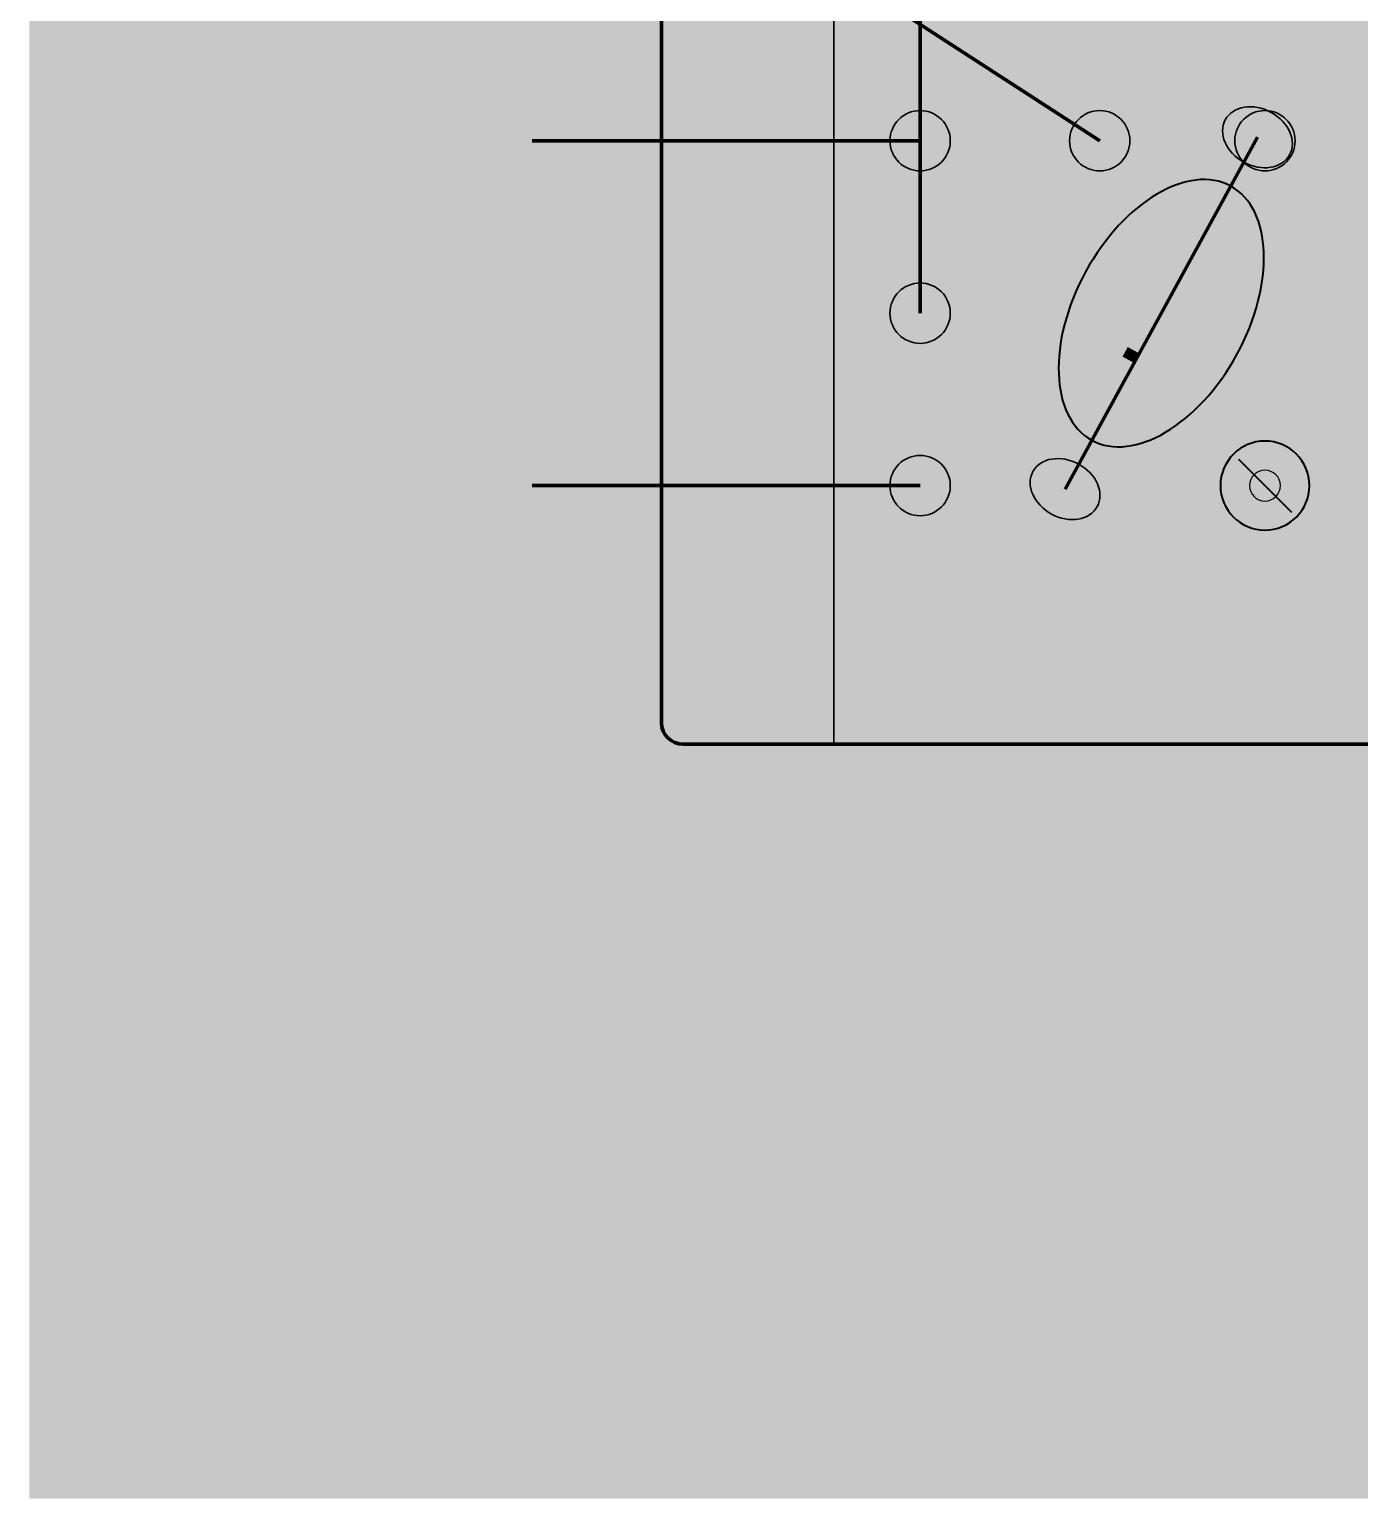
# Model space of a CAD drawing. Header units: millimetres. Extents: x 0 to 207, y 0 to 141.
# Drawn here: x 0 to 65.3, y 0 to 72.1 of the extents above; entities that cross this region are included whole.
import ezdxf

# ---------------------------------------------------------------- set-up
doc = ezdxf.new("R2010")
doc.units = ezdxf.units.MM
for name, color, linetype in [('trackCuts', 7, 'Continuous'), ('veroComponents', 7, 'Continuous'), ('veroRoutes', 7, 'Continuous')]:
    doc.layers.add(name, color=color, linetype=linetype)

msp = doc.modelspace()

# ---------------------------------------------------------------- hatches: boundary and pattern name
at = {"true_color": 0xffffff, "transparency": 33554687}
msp.add_hatch(color=7, dxfattribs=at).paths.add_polyline_path([(206.728, 141.464), (206.728, 0), (0, 0), (0, 141.464)], flags=0)
at = {"true_color": 0x0e2a64, "transparency": 33554687}
h = msp.add_hatch(color=158, dxfattribs=at)
edge = h.paths.add_edge_path(flags=0)
edge.add_spline(control_points=[(132.644, 120.65), (132.644, 120.65), (132.644, 38.1), (132.644, 38.1), (132.644, 37.516), (132.17, 37.042), (131.586, 37.042), (131.586, 37.042), (32.103, 37.042), (32.103, 37.042), (31.519, 37.042), (31.044, 37.516), (31.044, 38.1), (31.044, 38.1), (31.044, 120.65), (31.044, 120.65), (31.044, 121.234), (31.519, 121.708), (32.103, 121.708), (32.103, 121.708), (131.586, 121.708), (131.586, 121.708), (132.17, 121.708), (132.644, 121.234), (132.644, 120.65)], knot_values=[0, 0, 0, 0, 1, 1, 1, 2, 2, 2, 3, 3, 3, 4, 4, 4, 5, 5, 5, 6, 6, 6, 7, 7, 7, 8, 8, 8, 8], degree=3, periodic=1)
at = {"true_color": 0x000000, "transparency": 33554687}
h = msp.add_hatch(color=18, dxfattribs=at)
edge = h.paths.add_edge_path(flags=0)
edge.add_spline(control_points=[(13.713, 67.773), (13.713, 67.773), (13.713, 68.403), (13.713, 68.403), (13.713, 68.403), (15.16, 68.403), (15.16, 68.403), (15.16, 68.403), (15.16, 67.111), (15.16, 67.111), (14.883, 66.922), (14.638, 66.794), (14.425, 66.726), (14.212, 66.657), (13.96, 66.623), (13.667, 66.623), (13.308, 66.623), (13.015, 66.685), (12.788, 66.807), (12.561, 66.93), (12.385, 67.113), (12.261, 67.355), (12.136, 67.598), (12.074, 67.876), (12.074, 68.19), (12.074, 68.521), (12.142, 68.809), (12.278, 69.053), (12.415, 69.298), (12.615, 69.483), (12.878, 69.61), (13.083, 69.708), (13.359, 69.757), (13.707, 69.757), (14.042, 69.757), (14.292, 69.727), (14.458, 69.666), (14.624, 69.605), (14.762, 69.511), (14.871, 69.384), (14.981, 69.256), (15.063, 69.095), (15.118, 68.899), (15.118, 68.899), (14.215, 68.738), (14.215, 68.738), (14.178, 68.852), (14.115, 68.94), (14.026, 69), (13.937, 69.061), (13.824, 69.091), (13.686, 69.091), (13.481, 69.091), (13.317, 69.02), (13.195, 68.877), (13.073, 68.735), (13.012, 68.509), (13.012, 68.2), (13.012, 67.873), (13.074, 67.638), (13.197, 67.498), (13.32, 67.357), (13.492, 67.287), (13.713, 67.287), (13.818, 67.287), (13.917, 67.302), (14.013, 67.332), (14.108, 67.363), (14.217, 67.414), (14.339, 67.487), (14.339, 67.487), (14.339, 67.773), (14.339, 67.773), (14.339, 67.773), (13.713, 67.773), (13.713, 67.773)], knot_values=[0, 0, 0, 0, 1, 1, 1, 2, 2, 2, 3, 3, 3, 4, 4, 4, 5, 5, 5, 6, 6, 6, 7, 7, 7, 8, 8, 8, 9, 9, 9, 10, 10, 10, 11, 11, 11, 12, 12, 12, 13, 13, 13, 14, 14, 14, 15, 15, 15, 16, 16, 16, 17, 17, 17, 18, 18, 18, 19, 19, 19, 20, 20, 20, 21, 21, 21, 22, 22, 22, 23, 23, 23, 24, 24, 24, 25, 25, 25, 25], degree=3, periodic=1)
msp.add_hatch(color=18, dxfattribs=at).paths.add_polyline_path([(15.722, 69.705), (16.596, 69.705), (17.737, 68.029), (17.737, 69.705), (18.62, 69.705), (18.62, 66.675), (17.737, 66.675), (16.603, 68.339), (16.603, 66.675), (15.722, 66.675)], flags=0)
h = msp.add_hatch(color=18, dxfattribs=at)
edge = h.paths.add_edge_path(flags=0)
edge.add_spline(control_points=[(19.255, 69.705), (19.255, 69.705), (20.646, 69.705), (20.646, 69.705), (20.92, 69.705), (21.142, 69.668), (21.31, 69.594), (21.479, 69.519), (21.619, 69.412), (21.729, 69.273), (21.839, 69.134), (21.919, 68.972), (21.969, 68.788), (22.018, 68.603), (22.043, 68.407), (22.043, 68.2), (22.043, 67.877), (22.006, 67.626), (21.933, 67.447), (21.859, 67.269), (21.756, 67.119), (21.626, 66.998), (21.495, 66.878), (21.354, 66.798), (21.204, 66.758), (20.999, 66.703), (20.813, 66.675), (20.646, 66.675), (20.646, 66.675), (19.255, 66.675), (19.255, 66.675), (19.255, 66.675), (19.255, 69.705), (19.255, 69.705)], knot_values=[0, 0, 0, 0, 1, 1, 1, 2, 2, 2, 3, 3, 3, 4, 4, 4, 5, 5, 5, 6, 6, 6, 7, 7, 7, 8, 8, 8, 9, 9, 9, 10, 10, 10, 11, 11, 11, 11], degree=3, periodic=1)
edge = h.paths.add_edge_path(flags=0)
edge.add_spline(control_points=[(20.191, 69.019), (20.191, 69.019), (20.191, 67.363), (20.191, 67.363), (20.191, 67.363), (20.42, 67.363), (20.42, 67.363), (20.616, 67.363), (20.755, 67.385), (20.838, 67.428), (20.921, 67.472), (20.985, 67.548), (21.032, 67.656), (21.079, 67.764), (21.103, 67.939), (21.103, 68.182), (21.103, 68.503), (21.05, 68.723), (20.945, 68.841), (20.841, 68.96), (20.667, 69.019), (20.425, 69.019), (20.425, 69.019), (20.191, 69.019), (20.191, 69.019)], knot_values=[0, 0, 0, 0, 1, 1, 1, 2, 2, 2, 3, 3, 3, 4, 4, 4, 5, 5, 5, 6, 6, 6, 7, 7, 7, 8, 8, 8, 8], degree=3, periodic=1)
at = {"true_color": 0xd7dce2, "transparency": 33554687}
for points in [[(34.529, 66.675), (34.529, 69.074), (36.148, 69.074), (36.148, 68.791), (34.847, 68.791), (34.847, 68.048), (35.972, 68.048), (35.972, 67.765), (34.847, 67.765), (34.847, 66.675)], [(34.336, 49.742), (34.336, 52.141), (34.653, 52.141), (34.653, 51.156), (35.9, 51.156), (35.9, 52.141), (36.218, 52.141), (36.218, 49.742), (35.9, 49.742), (35.9, 50.872), (34.653, 50.872), (34.653, 49.742)], [(35.125, 41.275), (35.125, 43.674), (35.442, 43.674), (35.442, 41.275)]]:
    msp.add_hatch(color=254, dxfattribs=at).paths.add_polyline_path(points, flags=0)
at = {"true_color": 0x767c82, "transparency": 33554687}
h = msp.add_hatch(color=8, dxfattribs=at)
edge = h.paths.add_edge_path(flags=0)
edge.add_spline(control_points=[(130.881, 66.675), (130.881, 65.312), (129.774, 64.206), (128.411, 64.206), (128.411, 64.206), (43.744, 64.206), (43.744, 64.206), (42.382, 64.206), (41.275, 65.312), (41.275, 66.675), (41.275, 68.038), (42.382, 69.144), (43.744, 69.144), (43.744, 69.144), (128.411, 69.144), (128.411, 69.144), (129.774, 69.144), (130.881, 68.038), (130.881, 66.675)], knot_values=[0, 0, 0, 0, 1, 1, 1, 2, 2, 2, 3, 3, 3, 4, 4, 4, 5, 5, 5, 6, 6, 6, 6], degree=3, periodic=1)
at = {"true_color": 0xd1d4d7, "transparency": 33554490}
h = msp.add_hatch(color=254, dxfattribs=at)
edge = h.paths.add_edge_path(flags=0)
edge.add_spline(control_points=[(130.881, 66.675), (130.881, 65.312), (129.774, 64.206), (128.411, 64.206), (128.411, 64.206), (43.744, 64.206), (43.744, 64.206), (42.382, 64.206), (41.275, 65.312), (41.275, 66.675), (41.275, 68.038), (42.382, 69.144), (43.744, 69.144), (43.744, 69.144), (128.411, 69.144), (128.411, 69.144), (129.774, 69.144), (130.881, 68.038), (130.881, 66.675)], knot_values=[0, 0, 0, 0, 1, 1, 1, 2, 2, 2, 3, 3, 3, 4, 4, 4, 5, 5, 5, 6, 6, 6, 6], degree=3, periodic=1)
at = {"true_color": 0xd1d4d7, "transparency": 33554687}
h = msp.add_hatch(color=254, dxfattribs=at)
edge = h.paths.add_edge_path(flags=0)
edge.add_spline(control_points=[(43.744, 68.157), (44.562, 68.157), (45.226, 67.493), (45.226, 66.675), (45.226, 65.857), (44.562, 65.193), (43.744, 65.193), (42.927, 65.193), (42.263, 65.857), (42.263, 66.675), (42.263, 67.493), (42.927, 68.157), (43.744, 68.157)], knot_values=[0, 0, 0, 0, 1, 1, 1, 2, 2, 2, 3, 3, 3, 4, 4, 4, 4], degree=3, periodic=1)
h = msp.add_hatch(color=254, dxfattribs=at)
edge = h.paths.add_edge_path(flags=0)
edge.add_spline(control_points=[(52.564, 68.157), (53.382, 68.157), (54.046, 67.493), (54.046, 66.675), (54.046, 65.857), (53.382, 65.193), (52.564, 65.193), (51.746, 65.193), (51.082, 65.857), (51.082, 66.675), (51.082, 67.493), (51.746, 68.157), (52.564, 68.157)], knot_values=[0, 0, 0, 0, 1, 1, 1, 2, 2, 2, 3, 3, 3, 4, 4, 4, 4], degree=3, periodic=1)
at = {"true_color": 0xf1f3f5, "transparency": 33554674}
h = msp.add_hatch(color=7, dxfattribs=at)
edge = h.paths.add_edge_path(flags=0)
edge.add_spline(control_points=[(43.744, 67.804), (44.367, 67.804), (44.873, 67.298), (44.873, 66.675), (44.873, 66.052), (44.367, 65.546), (43.744, 65.546), (43.121, 65.546), (42.616, 66.052), (42.616, 66.675), (42.616, 67.298), (43.121, 67.804), (43.744, 67.804)], knot_values=[0, 0, 0, 0, 1, 1, 1, 2, 2, 2, 3, 3, 3, 4, 4, 4, 4], degree=3, periodic=1)
h = msp.add_hatch(color=7, dxfattribs=at)
edge = h.paths.add_edge_path(flags=0)
edge.add_spline(control_points=[(52.211, 67.804), (52.834, 67.804), (53.34, 67.298), (53.34, 66.675), (53.34, 66.052), (52.834, 65.546), (52.211, 65.546), (51.588, 65.546), (51.082, 66.052), (51.082, 66.675), (51.082, 67.298), (51.588, 67.804), (52.211, 67.804)], knot_values=[0, 0, 0, 0, 1, 1, 1, 2, 2, 2, 3, 3, 3, 4, 4, 4, 4], degree=3, periodic=1)
h = msp.add_hatch(color=7, dxfattribs=at)
edge = h.paths.add_edge_path(flags=0)
edge.add_spline(control_points=[(60.678, 67.804), (61.301, 67.804), (61.807, 67.298), (61.807, 66.675), (61.807, 66.052), (61.301, 65.546), (60.678, 65.546), (60.055, 65.546), (59.549, 66.052), (59.549, 66.675), (59.549, 67.298), (60.055, 67.804), (60.678, 67.804)], knot_values=[0, 0, 0, 0, 1, 1, 1, 2, 2, 2, 3, 3, 3, 4, 4, 4, 4], degree=3, periodic=1)
at = {"true_color": 0xd7dce2, "transparency": 33554687}
h = msp.add_hatch(color=254, dxfattribs=at)
edge = h.paths.add_edge_path(flags=0)
edge.add_spline(control_points=[(35.356, 59.149), (35.356, 59.149), (35.356, 59.431), (35.356, 59.431), (35.356, 59.431), (36.372, 59.432), (36.372, 59.432), (36.372, 59.432), (36.372, 58.542), (36.372, 58.542), (36.216, 58.418), (36.055, 58.324), (35.889, 58.262), (35.723, 58.199), (35.553, 58.167), (35.378, 58.167), (35.143, 58.167), (34.929, 58.218), (34.736, 58.319), (34.544, 58.42), (34.398, 58.566), (34.3, 58.757), (34.202, 58.947), (34.153, 59.161), (34.153, 59.396), (34.153, 59.63), (34.202, 59.848), (34.299, 60.05), (34.397, 60.252), (34.537, 60.403), (34.721, 60.501), (34.904, 60.599), (35.115, 60.648), (35.354, 60.648), (35.527, 60.648), (35.684, 60.62), (35.824, 60.564), (35.965, 60.508), (36.074, 60.43), (36.154, 60.329), (36.234, 60.229), (36.294, 60.098), (36.336, 59.936), (36.336, 59.936), (36.049, 59.858), (36.049, 59.858), (36.013, 59.98), (35.969, 60.076), (35.915, 60.146), (35.862, 60.216), (35.785, 60.272), (35.686, 60.314), (35.587, 60.356), (35.477, 60.377), (35.356, 60.377), (35.21, 60.377), (35.085, 60.354), (34.979, 60.31), (34.873, 60.266), (34.788, 60.208), (34.723, 60.136), (34.658, 60.064), (34.608, 59.985), (34.572, 59.899), (34.511, 59.75), (34.48, 59.589), (34.48, 59.416), (34.48, 59.202), (34.517, 59.023), (34.59, 58.879), (34.664, 58.735), (34.771, 58.628), (34.912, 58.559), (35.053, 58.489), (35.202, 58.454), (35.36, 58.454), (35.498, 58.454), (35.632, 58.48), (35.763, 58.533), (35.894, 58.586), (35.993, 58.643), (36.061, 58.703), (36.061, 58.703), (36.061, 59.149), (36.061, 59.149), (36.061, 59.149), (35.356, 59.149), (35.356, 59.149)], knot_values=[0, 0, 0, 0, 1, 1, 1, 2, 2, 2, 3, 3, 3, 4, 4, 4, 5, 5, 5, 6, 6, 6, 7, 7, 7, 8, 8, 8, 9, 9, 9, 10, 10, 10, 11, 11, 11, 12, 12, 12, 13, 13, 13, 14, 14, 14, 15, 15, 15, 16, 16, 16, 17, 17, 17, 18, 18, 18, 19, 19, 19, 20, 20, 20, 21, 21, 21, 22, 22, 22, 23, 23, 23, 24, 24, 24, 25, 25, 25, 26, 26, 26, 27, 27, 27, 28, 28, 28, 29, 29, 29, 29], degree=3, periodic=1)
at = {"true_color": 0x767c82, "transparency": 33554687}
h = msp.add_hatch(color=8, dxfattribs=at)
edge = h.paths.add_edge_path(flags=0)
edge.add_spline(control_points=[(130.881, 58.208), (130.881, 56.845), (129.774, 55.739), (128.411, 55.739), (128.411, 55.739), (43.744, 55.739), (43.744, 55.739), (42.382, 55.739), (41.275, 56.845), (41.275, 58.208), (41.275, 59.571), (42.382, 60.678), (43.744, 60.678), (43.744, 60.678), (128.411, 60.678), (128.411, 60.678), (129.774, 60.678), (130.881, 59.571), (130.881, 58.208)], knot_values=[0, 0, 0, 0, 1, 1, 1, 2, 2, 2, 3, 3, 3, 4, 4, 4, 5, 5, 5, 6, 6, 6, 6], degree=3, periodic=1)
at = {"true_color": 0x58c79e, "transparency": 33554490}
h = msp.add_hatch(color=113, dxfattribs=at)
edge = h.paths.add_edge_path(flags=0)
edge.add_spline(control_points=[(71.614, 58.208), (71.614, 56.845), (70.507, 55.739), (69.144, 55.739), (69.144, 55.739), (43.744, 55.739), (43.744, 55.739), (42.382, 55.739), (41.275, 56.845), (41.275, 58.208), (41.275, 59.571), (42.382, 60.678), (43.744, 60.678), (43.744, 60.678), (69.144, 60.678), (69.144, 60.678), (70.507, 60.678), (71.614, 59.571), (71.614, 58.208)], knot_values=[0, 0, 0, 0, 1, 1, 1, 2, 2, 2, 3, 3, 3, 4, 4, 4, 5, 5, 5, 6, 6, 6, 6], degree=3, periodic=1)
at = {"true_color": 0xf1f3f5, "transparency": 33554674}
h = msp.add_hatch(color=7, dxfattribs=at)
edge = h.paths.add_edge_path(flags=0)
edge.add_spline(control_points=[(43.744, 59.337), (44.367, 59.337), (44.873, 58.831), (44.873, 58.208), (44.873, 57.585), (44.367, 57.079), (43.744, 57.079), (43.121, 57.079), (42.616, 57.585), (42.616, 58.208), (42.616, 58.831), (43.121, 59.337), (43.744, 59.337)], knot_values=[0, 0, 0, 0, 1, 1, 1, 2, 2, 2, 3, 3, 3, 4, 4, 4, 4], degree=3, periodic=1)
h = msp.add_hatch(color=7, dxfattribs=at)
edge = h.paths.add_edge_path(flags=0)
edge.add_spline(control_points=[(52.211, 59.337), (52.834, 59.337), (53.34, 58.831), (53.34, 58.208), (53.34, 57.585), (52.834, 57.079), (52.211, 57.079), (51.588, 57.079), (51.082, 57.585), (51.082, 58.208), (51.082, 58.831), (51.588, 59.337), (52.211, 59.337)], knot_values=[0, 0, 0, 0, 1, 1, 1, 2, 2, 2, 3, 3, 3, 4, 4, 4, 4], degree=3, periodic=1)
h = msp.add_hatch(color=7, dxfattribs=at)
edge = h.paths.add_edge_path(flags=0)
edge.add_spline(control_points=[(60.678, 59.337), (61.301, 59.337), (61.807, 58.831), (61.807, 58.208), (61.807, 57.585), (61.301, 57.079), (60.678, 57.079), (60.055, 57.079), (59.549, 57.585), (59.549, 58.208), (59.549, 58.831), (60.055, 59.337), (60.678, 59.337)], knot_values=[0, 0, 0, 0, 1, 1, 1, 2, 2, 2, 3, 3, 3, 4, 4, 4, 4], degree=3, periodic=1)
at = {"true_color": 0xe0b43e, "transparency": 33554687}
h = msp.add_hatch(color=43, dxfattribs=at)
edge = h.paths.add_edge_path(flags=0)
edge.add_spline(control_points=[(8.074, 52.824), (8.074, 52.824), (8.074, 49.742), (8.074, 49.742), (8.074, 49.742), (7.222, 49.742), (7.222, 49.742), (7.222, 49.742), (7.222, 51.761), (7.222, 51.761), (7.084, 51.656), (6.951, 51.572), (6.822, 51.507), (6.693, 51.442), (6.532, 51.38), (6.338, 51.321), (6.338, 51.321), (6.338, 52.011), (6.338, 52.011), (6.624, 52.104), (6.847, 52.215), (7.005, 52.344), (7.164, 52.474), (7.288, 52.633), (7.377, 52.824), (7.377, 52.824), (8.074, 52.824), (8.074, 52.824)], knot_values=[0, 0, 0, 0, 1, 1, 1, 2, 2, 2, 3, 3, 3, 4, 4, 4, 5, 5, 5, 6, 6, 6, 7, 7, 7, 8, 8, 8, 9, 9, 9, 9], degree=3, periodic=1)
h = msp.add_hatch(color=43, dxfattribs=at)
edge = h.paths.add_edge_path(flags=0)
edge.add_spline(control_points=[(8.99, 51.269), (8.99, 51.845), (9.093, 52.248), (9.301, 52.478), (9.508, 52.709), (9.824, 52.824), (10.248, 52.824), (10.452, 52.824), (10.62, 52.798), (10.751, 52.748), (10.882, 52.698), (10.988, 52.632), (11.071, 52.552), (11.154, 52.471), (11.219, 52.386), (11.266, 52.298), (11.314, 52.209), (11.352, 52.105), (11.381, 51.986), (11.438, 51.76), (11.466, 51.525), (11.466, 51.28), (11.466, 50.73), (11.373, 50.327), (11.187, 50.072), (11.001, 49.817), (10.68, 49.69), (10.226, 49.69), (9.971, 49.69), (9.765, 49.731), (9.608, 49.812), (9.451, 49.893), (9.322, 50.012), (9.221, 50.17), (9.148, 50.281), (9.091, 50.434), (9.051, 50.627), (9.01, 50.821), (8.99, 51.035), (8.99, 51.269)], knot_values=[0, 0, 0, 0, 1, 1, 1, 2, 2, 2, 3, 3, 3, 4, 4, 4, 5, 5, 5, 6, 6, 6, 7, 7, 7, 8, 8, 8, 9, 9, 9, 10, 10, 10, 11, 11, 11, 12, 12, 12, 13, 13, 13, 13], degree=3, periodic=1)
edge = h.paths.add_edge_path(flags=0)
edge.add_spline(control_points=[(9.825, 51.267), (9.825, 50.881), (9.859, 50.618), (9.927, 50.477), (9.995, 50.335), (10.094, 50.265), (10.224, 50.265), (10.309, 50.265), (10.383, 50.295), (10.446, 50.355), (10.509, 50.414), (10.555, 50.509), (10.584, 50.639), (10.614, 50.768), (10.629, 50.97), (10.629, 51.244), (10.629, 51.647), (10.595, 51.917), (10.526, 52.056), (10.458, 52.194), (10.356, 52.263), (10.22, 52.263), (10.08, 52.263), (9.98, 52.193), (9.918, 52.052), (9.856, 51.91), (9.825, 51.649), (9.825, 51.267)], knot_values=[0, 0, 0, 0, 1, 1, 1, 2, 2, 2, 3, 3, 3, 4, 4, 4, 5, 5, 5, 6, 6, 6, 7, 7, 7, 8, 8, 8, 9, 9, 9, 9], degree=3, periodic=1)
h = msp.add_hatch(color=43, dxfattribs=at)
edge = h.paths.add_edge_path(flags=0)
edge.add_spline(control_points=[(11.813, 51.269), (11.813, 51.845), (11.917, 52.248), (12.124, 52.478), (12.332, 52.709), (12.648, 52.824), (13.072, 52.824), (13.276, 52.824), (13.443, 52.798), (13.574, 52.748), (13.705, 52.698), (13.812, 52.632), (13.895, 52.552), (13.977, 52.471), (14.043, 52.386), (14.09, 52.298), (14.138, 52.209), (14.176, 52.105), (14.205, 51.986), (14.261, 51.76), (14.29, 51.525), (14.29, 51.28), (14.29, 50.73), (14.197, 50.327), (14.011, 50.072), (13.824, 49.817), (13.504, 49.69), (13.049, 49.69), (12.794, 49.69), (12.588, 49.731), (12.431, 49.812), (12.274, 49.893), (12.145, 50.012), (12.045, 50.17), (11.972, 50.281), (11.915, 50.434), (11.874, 50.627), (11.834, 50.821), (11.813, 51.035), (11.813, 51.269)], knot_values=[0, 0, 0, 0, 1, 1, 1, 2, 2, 2, 3, 3, 3, 4, 4, 4, 5, 5, 5, 6, 6, 6, 7, 7, 7, 8, 8, 8, 9, 9, 9, 10, 10, 10, 11, 11, 11, 12, 12, 12, 13, 13, 13, 13], degree=3, periodic=1)
edge = h.paths.add_edge_path(flags=0)
edge.add_spline(control_points=[(12.648, 51.267), (12.648, 50.881), (12.682, 50.618), (12.751, 50.477), (12.819, 50.335), (12.918, 50.265), (13.047, 50.265), (13.133, 50.265), (13.207, 50.295), (13.269, 50.355), (13.332, 50.414), (13.378, 50.509), (13.408, 50.639), (13.438, 50.768), (13.452, 50.97), (13.452, 51.244), (13.452, 51.647), (13.418, 51.917), (13.35, 52.056), (13.282, 52.194), (13.18, 52.263), (13.043, 52.263), (12.904, 52.263), (12.803, 52.193), (12.741, 52.052), (12.679, 51.91), (12.648, 51.649), (12.648, 51.267)], knot_values=[0, 0, 0, 0, 1, 1, 1, 2, 2, 2, 3, 3, 3, 4, 4, 4, 5, 5, 5, 6, 6, 6, 7, 7, 7, 8, 8, 8, 9, 9, 9, 9], degree=3, periodic=1)
msp.add_hatch(color=43, dxfattribs=at).paths.add_polyline_path([(14.777, 52.772), (15.714, 52.772), (15.714, 51.627), (16.696, 52.772), (17.94, 52.772), (16.836, 51.629), (17.99, 49.742), (16.836, 49.742), (16.197, 50.988), (15.714, 50.482), (15.714, 49.742), (14.777, 49.742)], flags=0)
h = msp.add_hatch(color=43, dxfattribs=at)
edge = h.paths.add_edge_path(flags=0)
edge.add_spline(control_points=[(21.483, 52.824), (21.483, 52.824), (21.483, 49.742), (21.483, 49.742), (21.483, 49.742), (20.631, 49.742), (20.631, 49.742), (20.631, 49.742), (20.631, 51.761), (20.631, 51.761), (20.493, 51.656), (20.36, 51.572), (20.231, 51.507), (20.102, 51.442), (19.941, 51.38), (19.747, 51.321), (19.747, 51.321), (19.747, 52.011), (19.747, 52.011), (20.033, 52.104), (20.256, 52.215), (20.414, 52.344), (20.573, 52.474), (20.697, 52.633), (20.786, 52.824), (20.786, 52.824), (21.483, 52.824), (21.483, 52.824)], knot_values=[0, 0, 0, 0, 1, 1, 1, 2, 2, 2, 3, 3, 3, 4, 4, 4, 5, 5, 5, 6, 6, 6, 7, 7, 7, 8, 8, 8, 9, 9, 9, 9], degree=3, periodic=1)
at = {"true_color": 0x767c82, "transparency": 33554687}
h = msp.add_hatch(color=8, dxfattribs=at)
edge = h.paths.add_edge_path(flags=0)
edge.add_spline(control_points=[(130.881, 49.742), (130.881, 48.379), (129.774, 47.272), (128.411, 47.272), (128.411, 47.272), (43.744, 47.272), (43.744, 47.272), (42.382, 47.272), (41.275, 48.379), (41.275, 49.742), (41.275, 51.105), (42.382, 52.211), (43.744, 52.211), (43.744, 52.211), (128.411, 52.211), (128.411, 52.211), (129.774, 52.211), (130.881, 51.105), (130.881, 49.742)], knot_values=[0, 0, 0, 0, 1, 1, 1, 2, 2, 2, 3, 3, 3, 4, 4, 4, 5, 5, 5, 6, 6, 6, 6], degree=3, periodic=1)
at = {"true_color": 0xe0b43e, "transparency": 33554490}
h = msp.add_hatch(color=43, dxfattribs=at)
edge = h.paths.add_edge_path(flags=0)
edge.add_spline(control_points=[(54.681, 49.742), (54.681, 48.379), (53.574, 47.272), (52.211, 47.272), (52.211, 47.272), (43.744, 47.272), (43.744, 47.272), (42.382, 47.272), (41.275, 48.379), (41.275, 49.742), (41.275, 51.105), (42.382, 52.211), (43.744, 52.211), (43.744, 52.211), (52.211, 52.211), (52.211, 52.211), (53.574, 52.211), (54.681, 51.105), (54.681, 49.742)], knot_values=[0, 0, 0, 0, 1, 1, 1, 2, 2, 2, 3, 3, 3, 4, 4, 4, 5, 5, 5, 6, 6, 6, 6], degree=3, periodic=1)
at = {"true_color": 0xe0b43e, "transparency": 33554687}
h = msp.add_hatch(color=43, dxfattribs=at)
edge = h.paths.add_edge_path(flags=0)
edge.add_spline(control_points=[(43.744, 51.223), (44.562, 51.223), (45.226, 50.559), (45.226, 49.742), (45.226, 48.924), (44.562, 48.26), (43.744, 48.26), (42.927, 48.26), (42.263, 48.924), (42.263, 49.742), (42.263, 50.559), (42.927, 51.223), (43.744, 51.223)], knot_values=[0, 0, 0, 0, 1, 1, 1, 2, 2, 2, 3, 3, 3, 4, 4, 4, 4], degree=3, periodic=1)
at = {"true_color": 0xf1f3f5, "transparency": 33554674}
h = msp.add_hatch(color=7, dxfattribs=at)
edge = h.paths.add_edge_path(flags=0)
edge.add_spline(control_points=[(43.744, 50.871), (44.367, 50.871), (44.873, 50.365), (44.873, 49.742), (44.873, 49.119), (44.367, 48.613), (43.744, 48.613), (43.121, 48.613), (42.616, 49.119), (42.616, 49.742), (42.616, 50.365), (43.121, 50.871), (43.744, 50.871)], knot_values=[0, 0, 0, 0, 1, 1, 1, 2, 2, 2, 3, 3, 3, 4, 4, 4, 4], degree=3, periodic=1)
h = msp.add_hatch(color=7, dxfattribs=at)
edge = h.paths.add_edge_path(flags=0)
edge.add_spline(control_points=[(52.211, 50.871), (52.834, 50.871), (53.34, 50.365), (53.34, 49.742), (53.34, 49.119), (52.834, 48.613), (52.211, 48.613), (51.588, 48.613), (51.082, 49.119), (51.082, 49.742), (51.082, 50.365), (51.588, 50.871), (52.211, 50.871)], knot_values=[0, 0, 0, 0, 1, 1, 1, 2, 2, 2, 3, 3, 3, 4, 4, 4, 4], degree=3, periodic=1)
h = msp.add_hatch(color=7, dxfattribs=at)
edge = h.paths.add_edge_path(flags=0)
edge.add_spline(control_points=[(60.678, 50.871), (61.301, 50.871), (61.807, 50.365), (61.807, 49.742), (61.807, 49.119), (61.301, 48.613), (60.678, 48.613), (60.055, 48.613), (59.549, 49.119), (59.549, 49.742), (59.549, 50.365), (60.055, 50.871), (60.678, 50.871)], knot_values=[0, 0, 0, 0, 1, 1, 1, 2, 2, 2, 3, 3, 3, 4, 4, 4, 4], degree=3, periodic=1)
at = {"true_color": 0x767c82, "transparency": 33554687}
h = msp.add_hatch(color=8, dxfattribs=at)
edge = h.paths.add_edge_path(flags=0)
edge.add_spline(control_points=[(130.881, 41.275), (130.881, 39.912), (129.774, 38.806), (128.411, 38.806), (128.411, 38.806), (43.744, 38.806), (43.744, 38.806), (42.382, 38.806), (41.275, 39.912), (41.275, 41.275), (41.275, 42.638), (42.382, 43.744), (43.744, 43.744), (43.744, 43.744), (128.411, 43.744), (128.411, 43.744), (129.774, 43.744), (130.881, 42.638), (130.881, 41.275)], knot_values=[0, 0, 0, 0, 1, 1, 1, 2, 2, 2, 3, 3, 3, 4, 4, 4, 5, 5, 5, 6, 6, 6, 6], degree=3, periodic=1)
at = {"true_color": 0x7f89ff, "transparency": 33554490}
h = msp.add_hatch(color=171, dxfattribs=at)
edge = h.paths.add_edge_path(flags=0)
edge.add_spline(control_points=[(105.481, 41.275), (105.481, 39.912), (104.374, 38.806), (103.011, 38.806), (103.011, 38.806), (43.744, 38.806), (43.744, 38.806), (42.382, 38.806), (41.275, 39.912), (41.275, 41.275), (41.275, 42.638), (42.382, 43.744), (43.744, 43.744), (43.744, 43.744), (103.011, 43.744), (103.011, 43.744), (104.374, 43.744), (105.481, 42.638), (105.481, 41.275)], knot_values=[0, 0, 0, 0, 1, 1, 1, 2, 2, 2, 3, 3, 3, 4, 4, 4, 5, 5, 5, 6, 6, 6, 6], degree=3, periodic=1)
at = {"true_color": 0xf1f3f5, "transparency": 33554674}
h = msp.add_hatch(color=7, dxfattribs=at)
edge = h.paths.add_edge_path(flags=0)
edge.add_spline(control_points=[(43.744, 42.404), (44.367, 42.404), (44.873, 41.898), (44.873, 41.275), (44.873, 40.652), (44.367, 40.146), (43.744, 40.146), (43.121, 40.146), (42.616, 40.652), (42.616, 41.275), (42.616, 41.898), (43.121, 42.404), (43.744, 42.404)], knot_values=[0, 0, 0, 0, 1, 1, 1, 2, 2, 2, 3, 3, 3, 4, 4, 4, 4], degree=3, periodic=1)
h = msp.add_hatch(color=7, dxfattribs=at)
edge = h.paths.add_edge_path(flags=0)
edge.add_spline(control_points=[(52.211, 42.404), (52.834, 42.404), (53.34, 41.898), (53.34, 41.275), (53.34, 40.652), (52.834, 40.146), (52.211, 40.146), (51.588, 40.146), (51.082, 40.652), (51.082, 41.275), (51.082, 41.898), (51.588, 42.404), (52.211, 42.404)], knot_values=[0, 0, 0, 0, 1, 1, 1, 2, 2, 2, 3, 3, 3, 4, 4, 4, 4], degree=3, periodic=1)
h = msp.add_hatch(color=7, dxfattribs=at)
edge = h.paths.add_edge_path(flags=0)
edge.add_spline(control_points=[(60.678, 42.404), (61.301, 42.404), (61.807, 41.898), (61.807, 41.275), (61.807, 40.652), (61.301, 40.146), (60.678, 40.146), (60.055, 40.146), (59.549, 40.652), (59.549, 41.275), (59.549, 41.898), (60.055, 42.404), (60.678, 42.404)], knot_values=[0, 0, 0, 0, 1, 1, 1, 2, 2, 2, 3, 3, 3, 4, 4, 4, 4], degree=3, periodic=1)
at = {"layer": 'trackCuts', "true_color": 0xe0444e, "transparency": 33554687}
h = msp.add_hatch(color=13, dxfattribs=at)
edge = h.paths.add_edge_path(flags=0)
edge.add_spline(control_points=[(60.678, 51.929), (61.885, 51.929), (62.865, 50.949), (62.865, 49.742), (62.865, 48.535), (61.885, 47.554), (60.678, 47.554), (59.471, 47.554), (58.491, 48.535), (58.491, 49.742), (58.491, 50.949), (59.471, 51.929), (60.678, 51.929)], knot_values=[0, 0, 0, 0, 1, 1, 1, 2, 2, 2, 3, 3, 3, 4, 4, 4, 4], degree=3, periodic=1)
at = {"layer": 'trackCuts', "true_color": 0x541218, "transparency": 33554687}
h = msp.add_hatch(color=248, dxfattribs=at)
edge = h.paths.add_edge_path(flags=0)
edge.add_spline(control_points=[(60.678, 50.5), (61.096, 50.5), (61.436, 50.16), (61.436, 49.742), (61.436, 49.323), (61.096, 48.983), (60.678, 48.983), (60.259, 48.983), (59.919, 49.323), (59.919, 49.742), (59.919, 50.16), (60.259, 50.5), (60.678, 50.5)], knot_values=[0, 0, 0, 0, 1, 1, 1, 2, 2, 2, 3, 3, 3, 4, 4, 4, 4], degree=3, periodic=1)
at = {"layer": 'veroComponents', "true_color": 0x17a5c6, "transparency": 33554687}
h = msp.add_hatch(color=142, dxfattribs=at)
edge = h.paths.add_edge_path(flags=0)
edge.add_spline(control_points=[(60.98, 68.069), (61.851, 67.593), (62.258, 66.658), (61.889, 65.982), (61.52, 65.307), (60.512, 65.146), (59.641, 65.622), (58.77, 66.099), (58.363, 67.034), (58.732, 67.709), (59.101, 68.384), (60.109, 68.546), (60.98, 68.069)], knot_values=[0, 0, 0, 0, 1, 1, 1, 2, 2, 2, 3, 3, 3, 4, 4, 4, 4], degree=3, periodic=1)
at = {"layer": 'veroComponents', "true_color": 0xd8c39f, "transparency": 33554687}
h = msp.add_hatch(color=9, dxfattribs=at)
edge = h.paths.add_edge_path(flags=0)
edge.add_spline(control_points=[(59.301, 56.177), (57.418, 52.734), (54.225, 50.849), (52.175, 51.97), (50.125, 53.091), (49.989, 56.797), (51.872, 60.24), (53.755, 63.683), (56.948, 65.568), (58.998, 64.446), (61.048, 63.325), (61.184, 59.62), (59.301, 56.177)], knot_values=[0, 0, 0, 0, 1, 1, 1, 2, 2, 2, 3, 3, 3, 4, 4, 4, 4], degree=3, periodic=1)
at = {"layer": 'veroComponents', "true_color": 0x000000, "transparency": 33554687}
for points in [[(55.047, 62.063), (55.707, 63.27), (56.145, 63.03), (55.753, 62.314), (56.109, 62.119), (56.444, 62.731), (56.855, 62.506), (56.52, 61.894), (57.353, 61.438), (57.085, 60.948)], [(53.684, 56.076), (53.94, 56.545), (54.507, 56.235), (54.251, 55.766)]]:
    msp.add_hatch(color=18, dxfattribs=at).paths.add_polyline_path(points, flags=0)
h = msp.add_hatch(color=18, dxfattribs=at)
edge = h.paths.add_edge_path(flags=0)
edge.add_spline(control_points=[(54.786, 60.252), (54.786, 60.252), (55.01, 60.661), (55.01, 60.661), (55.01, 60.661), (55.25, 60.529), (55.25, 60.529), (55.185, 60.644), (55.149, 60.744), (55.141, 60.83), (55.133, 60.915), (55.153, 61.003), (55.203, 61.093), (55.269, 61.214), (55.367, 61.284), (55.498, 61.301), (55.629, 61.319), (55.792, 61.275), (55.986, 61.168), (55.986, 61.168), (56.925, 60.655), (56.925, 60.655), (56.925, 60.655), (56.684, 60.214), (56.684, 60.214), (56.684, 60.214), (55.872, 60.658), (55.872, 60.658), (55.779, 60.709), (55.706, 60.731), (55.653, 60.726), (55.6, 60.72), (55.56, 60.694), (55.534, 60.645), (55.505, 60.592), (55.507, 60.535), (55.541, 60.473), (55.575, 60.412), (55.659, 60.345), (55.794, 60.271), (55.794, 60.271), (56.503, 59.883), (56.503, 59.883), (56.503, 59.883), (56.263, 59.445), (56.263, 59.445), (56.263, 59.445), (54.786, 60.252), (54.786, 60.252)], knot_values=[0, 0, 0, 0, 1, 1, 1, 2, 2, 2, 3, 3, 3, 4, 4, 4, 5, 5, 5, 6, 6, 6, 7, 7, 7, 8, 8, 8, 9, 9, 9, 10, 10, 10, 11, 11, 11, 12, 12, 12, 13, 13, 13, 14, 14, 14, 15, 15, 15, 16, 16, 16, 16], degree=3, periodic=1)
h = msp.add_hatch(color=18, dxfattribs=at)
edge = h.paths.add_edge_path(flags=0)
edge.add_spline(control_points=[(53.4, 59.053), (53.4, 59.053), (54.101, 60.334), (54.101, 60.334), (54.101, 60.334), (54.484, 60.125), (54.484, 60.125), (54.552, 59.943), (54.642, 59.773), (54.752, 59.615), (54.886, 59.425), (55.051, 59.241), (55.248, 59.066), (55.4, 58.928), (55.592, 58.787), (55.824, 58.642), (55.824, 58.642), (55.584, 58.204), (55.584, 58.204), (55.27, 58.421), (55.021, 58.627), (54.836, 58.825), (54.651, 59.022), (54.475, 59.271), (54.305, 59.571), (54.305, 59.571), (53.879, 58.791), (53.879, 58.791), (53.879, 58.791), (53.4, 59.053), (53.4, 59.053)], knot_values=[0, 0, 0, 0, 1, 1, 1, 2, 2, 2, 3, 3, 3, 4, 4, 4, 5, 5, 5, 6, 6, 6, 7, 7, 7, 8, 8, 8, 9, 9, 9, 10, 10, 10, 10], degree=3, periodic=1)
h = msp.add_hatch(color=18, dxfattribs=at)
h.paths.add_polyline_path([(54.661, 57.421), (54.224, 56.621), (53.758, 56.876), (52.969, 58.346), (53.178, 58.729), (54.431, 58.044), (54.539, 58.242), (54.979, 58.002), (54.87, 57.803), (55.251, 57.595), (55.042, 57.212)], flags=0)
h.paths.add_polyline_path([(54.222, 57.661), (53.58, 58.012), (53.991, 57.239)], flags=0)
h = msp.add_hatch(color=18, dxfattribs=at)
edge = h.paths.add_edge_path(flags=0)
edge.add_spline(control_points=[(52.395, 54.813), (52.007, 55.025), (51.766, 55.227), (51.67, 55.42), (51.574, 55.612), (51.587, 55.82), (51.708, 56.041), (51.766, 56.147), (51.831, 56.225), (51.902, 56.275), (51.973, 56.325), (52.048, 56.356), (52.125, 56.37), (52.203, 56.383), (52.279, 56.386), (52.352, 56.378), (52.426, 56.37), (52.506, 56.352), (52.594, 56.323), (52.762, 56.27), (52.929, 56.198), (53.094, 56.108), (53.464, 55.905), (53.708, 55.709), (53.826, 55.518), (53.945, 55.327), (53.939, 55.113), (53.809, 54.876), (53.737, 54.743), (53.651, 54.651), (53.551, 54.599), (53.452, 54.547), (53.335, 54.523), (53.2, 54.529), (53.104, 54.532), (52.986, 54.558), (52.844, 54.608), (52.702, 54.658), (52.552, 54.726), (52.395, 54.813)], knot_values=[0, 0, 0, 0, 1, 1, 1, 2, 2, 2, 3, 3, 3, 4, 4, 4, 5, 5, 5, 6, 6, 6, 7, 7, 7, 8, 8, 8, 9, 9, 9, 10, 10, 10, 11, 11, 11, 12, 12, 12, 13, 13, 13, 13], degree=3, periodic=1)
edge = h.paths.add_edge_path(flags=0)
edge.add_spline(control_points=[(52.634, 55.247), (52.894, 55.105), (53.081, 55.026), (53.195, 55.01), (53.31, 54.993), (53.385, 55.019), (53.422, 55.086), (53.447, 55.131), (53.448, 55.181), (53.425, 55.235), (53.403, 55.29), (53.352, 55.349), (53.273, 55.412), (53.195, 55.475), (53.063, 55.557), (52.879, 55.658), (52.608, 55.806), (52.416, 55.888), (52.304, 55.903), (52.191, 55.919), (52.115, 55.891), (52.077, 55.82), (52.037, 55.747), (52.056, 55.669), (52.133, 55.584), (52.21, 55.5), (52.377, 55.388), (52.634, 55.247)], knot_values=[0, 0, 0, 0, 1, 1, 1, 2, 2, 2, 3, 3, 3, 4, 4, 4, 5, 5, 5, 6, 6, 6, 7, 7, 7, 8, 8, 8, 9, 9, 9, 9], degree=3, periodic=1)
at = {"layer": 'veroComponents', "true_color": 0x17a5c6, "transparency": 33554687}
h = msp.add_hatch(color=142, dxfattribs=at)
edge = h.paths.add_edge_path(flags=0)
edge.add_spline(control_points=[(51.532, 50.795), (52.403, 50.318), (52.811, 49.383), (52.441, 48.708), (52.072, 48.032), (51.065, 47.871), (50.193, 48.347), (49.322, 48.824), (48.915, 49.759), (49.284, 50.434), (49.654, 51.11), (50.661, 51.271), (51.532, 50.795)], knot_values=[0, 0, 0, 0, 1, 1, 1, 2, 2, 2, 3, 3, 3, 4, 4, 4, 4], degree=3, periodic=1)
at = {"layer": 'veroRoutes', "true_color": 0xd1d4d7, "transparency": 33554687}
h = msp.add_hatch(color=254, dxfattribs=at)
edge = h.paths.add_edge_path(flags=0)
edge.add_spline(control_points=[(60.678, 68.157), (61.496, 68.157), (62.159, 67.493), (62.159, 66.675), (62.159, 65.857), (61.496, 65.193), (60.678, 65.193), (59.86, 65.193), (59.196, 65.857), (59.196, 66.675), (59.196, 67.493), (59.86, 68.157), (60.678, 68.157)], knot_values=[0, 0, 0, 0, 1, 1, 1, 2, 2, 2, 3, 3, 3, 4, 4, 4, 4], degree=3, periodic=1)
at = {"layer": 'veroRoutes', "true_color": 0x58c79e, "transparency": 33554687}
h = msp.add_hatch(color=113, dxfattribs=at)
edge = h.paths.add_edge_path(flags=0)
edge.add_spline(control_points=[(43.744, 59.69), (44.562, 59.69), (45.226, 59.026), (45.226, 58.208), (45.226, 57.391), (44.562, 56.727), (43.744, 56.727), (42.927, 56.727), (42.263, 57.391), (42.263, 58.208), (42.263, 59.026), (42.927, 59.69), (43.744, 59.69)], knot_values=[0, 0, 0, 0, 1, 1, 1, 2, 2, 2, 3, 3, 3, 4, 4, 4, 4], degree=3, periodic=1)

# ---------------------------------------------------------------- linework, layer by layer
at = {"color": 167, "linetype": 'Continuous', "lineweight": 35, "true_color": 0x31518b}
msp.add_lwpolyline([(39.511, 121.708), (39.511, 37.042)], dxfattribs=at)
at = {"color": 18, "linetype": 'Continuous', "lineweight": 106, "true_color": 0x000000}
for points in [[(52.564, 66.675), (39.511, 75.142), (24.694, 75.142)], [(43.744, 66.675), (26.106, 66.675), (24.694, 66.675)]]:
    msp.add_lwpolyline(points, dxfattribs=at)
at = {"color": 43, "linetype": 'Continuous', "lineweight": 106, "true_color": 0xe0b43e}
msp.add_lwpolyline([(43.744, 49.742), (26.106, 49.742), (24.694, 49.742)], dxfattribs=at)
at = {"color": 163, "linetype": 'Continuous', "lineweight": 70, "true_color": 0x5680cb}
msp.add_open_spline([(132.644, 120.65), (132.644, 120.65), (132.644, 38.1), (132.644, 38.1), (132.644, 37.516), (132.17, 37.042), (131.586, 37.042), (131.586, 37.042), (32.103, 37.042), (32.103, 37.042), (31.519, 37.042), (31.044, 37.516), (31.044, 38.1), (31.044, 38.1), (31.044, 120.65), (31.044, 120.65), (31.044, 121.234), (31.519, 121.708), (32.103, 121.708), (32.103, 121.708), (131.586, 121.708), (131.586, 121.708), (132.17, 121.708), (132.644, 121.234), (132.644, 120.65)], degree=3, knots=[0, 0, 0, 0, 1, 1, 1, 2, 2, 2, 3, 3, 3, 4, 4, 4, 5, 5, 5, 6, 6, 6, 7, 7, 7, 8, 8, 8, 8], dxfattribs=at)
at = {"color": 7, "linetype": 'Continuous', "lineweight": 35, "true_color": 0xffffff}
for points in [[(43.744, 68.157), (44.562, 68.157), (45.226, 67.493), (45.226, 66.675), (45.226, 65.857), (44.562, 65.193), (43.744, 65.193), (42.927, 65.193), (42.263, 65.857), (42.263, 66.675), (42.263, 67.493), (42.927, 68.157), (43.744, 68.157)], [(52.564, 68.157), (53.382, 68.157), (54.046, 67.493), (54.046, 66.675), (54.046, 65.857), (53.382, 65.193), (52.564, 65.193), (51.746, 65.193), (51.082, 65.857), (51.082, 66.675), (51.082, 67.493), (51.746, 68.157), (52.564, 68.157)], [(43.744, 51.223), (44.562, 51.223), (45.226, 50.559), (45.226, 49.742), (45.226, 48.924), (44.562, 48.26), (43.744, 48.26), (42.927, 48.26), (42.263, 48.924), (42.263, 49.742), (42.263, 50.559), (42.927, 51.223), (43.744, 51.223)]]:
    msp.add_open_spline(points, degree=3, knots=[0, 0, 0, 0, 1, 1, 1, 2, 2, 2, 3, 3, 3, 4, 4, 4, 4], dxfattribs=at)
at = {"layer": 'trackCuts', "color": 246, "linetype": 'Continuous', "lineweight": 40, "true_color": 0x71171d}
msp.add_lwpolyline([(59.373, 51.047), (61.983, 48.436)], dxfattribs=at)
at = {"layer": 'trackCuts', "color": 241, "linetype": 'Continuous', "lineweight": 40, "true_color": 0xff9aa0}
msp.add_open_spline([(60.678, 51.929), (61.885, 51.929), (62.865, 50.949), (62.865, 49.742), (62.865, 48.535), (61.885, 47.554), (60.678, 47.554), (59.471, 47.554), (58.491, 48.535), (58.491, 49.742), (58.491, 50.949), (59.471, 51.929), (60.678, 51.929)], degree=3, knots=[0, 0, 0, 0, 1, 1, 1, 2, 2, 2, 3, 3, 3, 4, 4, 4, 4], dxfattribs=at)
at = {"layer": 'trackCuts', "color": 231, "linetype": 'Continuous', "lineweight": 25, "true_color": 0xffb2b7}
msp.add_open_spline([(60.678, 50.5), (61.096, 50.5), (61.436, 50.16), (61.436, 49.742), (61.436, 49.323), (61.096, 48.983), (60.678, 48.983), (60.259, 48.983), (59.919, 49.323), (59.919, 49.742), (59.919, 50.16), (60.259, 50.5), (60.678, 50.5)], degree=3, knots=[0, 0, 0, 0, 1, 1, 1, 2, 2, 2, 3, 3, 3, 4, 4, 4, 4], dxfattribs=at)
at = {"layer": 'veroComponents', "color": 254, "linetype": 'Continuous', "lineweight": 80, "true_color": 0xd4d8db}
msp.add_lwpolyline([(60.31, 66.846), (50.863, 49.571)], dxfattribs=at)
at = {"layer": 'veroComponents', "color": 141, "linetype": 'Continuous', "lineweight": 35, "true_color": 0x73dcf3}
for points in [[(60.98, 68.069), (61.851, 67.593), (62.258, 66.658), (61.889, 65.982), (61.52, 65.307), (60.512, 65.146), (59.641, 65.622), (58.77, 66.099), (58.363, 67.034), (58.732, 67.709), (59.101, 68.384), (60.109, 68.546), (60.98, 68.069)], [(51.532, 50.795), (52.403, 50.318), (52.811, 49.383), (52.441, 48.708), (52.072, 48.032), (51.065, 47.871), (50.193, 48.347), (49.322, 48.824), (48.915, 49.759), (49.284, 50.434), (49.654, 51.11), (50.661, 51.271), (51.532, 50.795)]]:
    msp.add_open_spline(points, degree=3, knots=[0, 0, 0, 0, 1, 1, 1, 2, 2, 2, 3, 3, 3, 4, 4, 4, 4], dxfattribs=at)
at = {"layer": 'veroComponents', "color": 254, "linetype": 'Continuous', "lineweight": 40, "true_color": 0xf2dfbd}
msp.add_open_spline([(59.301, 56.177), (57.418, 52.734), (54.225, 50.849), (52.175, 51.97), (50.125, 53.091), (49.989, 56.797), (51.872, 60.24), (53.755, 63.683), (56.948, 65.568), (58.998, 64.446), (61.048, 63.325), (61.184, 59.62), (59.301, 56.177)], degree=3, knots=[0, 0, 0, 0, 1, 1, 1, 2, 2, 2, 3, 3, 3, 4, 4, 4, 4], dxfattribs=at)
at = {"layer": 'veroRoutes', "color": 113, "linetype": 'Continuous', "lineweight": 200, "true_color": 0x58c79e}
msp.add_lwpolyline([(43.744, 83.608), (43.744, 58.208)], dxfattribs=at)
at = {"layer": 'veroRoutes', "color": 7, "linetype": 'Continuous', "lineweight": 35, "true_color": 0xffffff}
for points in [[(60.678, 68.157), (61.496, 68.157), (62.159, 67.493), (62.159, 66.675), (62.159, 65.857), (61.496, 65.193), (60.678, 65.193), (59.86, 65.193), (59.196, 65.857), (59.196, 66.675), (59.196, 67.493), (59.86, 68.157), (60.678, 68.157)], [(43.744, 59.69), (44.562, 59.69), (45.226, 59.026), (45.226, 58.208), (45.226, 57.391), (44.562, 56.727), (43.744, 56.727), (42.927, 56.727), (42.263, 57.391), (42.263, 58.208), (42.263, 59.026), (42.927, 59.69), (43.744, 59.69)]]:
    msp.add_open_spline(points, degree=3, knots=[0, 0, 0, 0, 1, 1, 1, 2, 2, 2, 3, 3, 3, 4, 4, 4, 4], dxfattribs=at)

doc.saveas('drawing.dxf')
